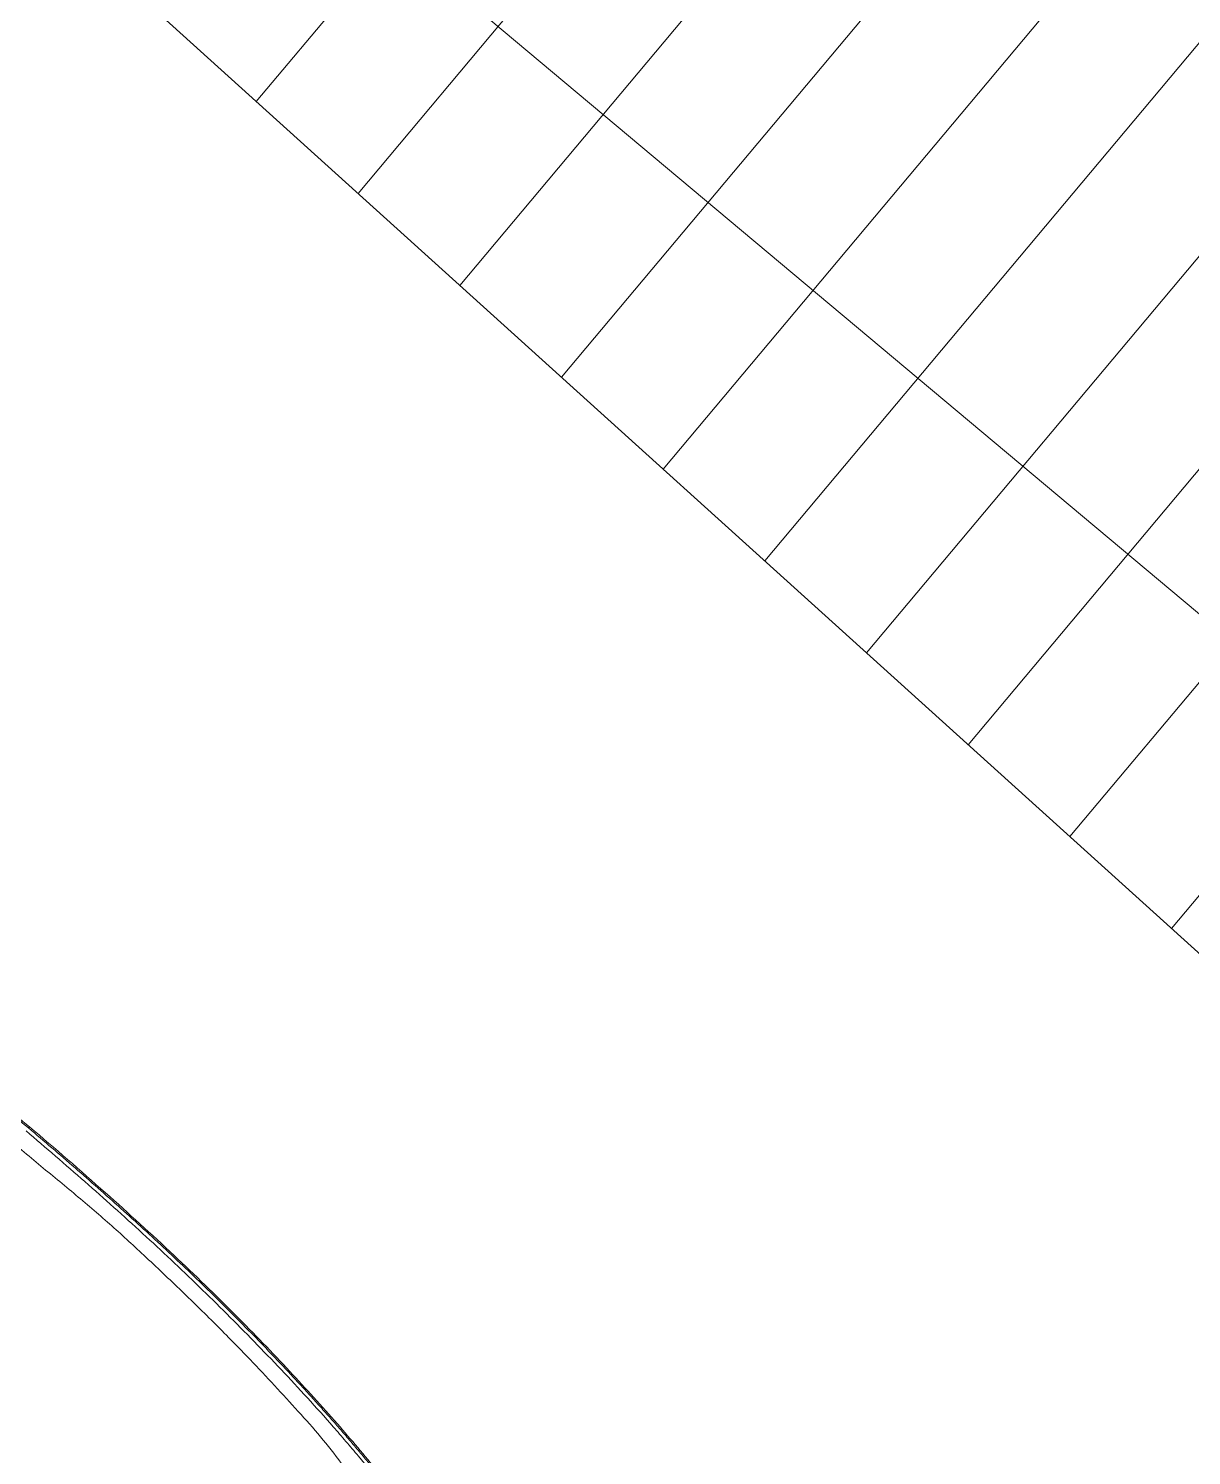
# Model space of a CAD drawing. Header units: metres. Extents: x 822482 to 822767, y 9662202 to 9662512.
# Drawn here: x 822643.455 to 822643.7201, y 9662442.6046 to 9662442.9298 of the extents above; entities that cross this region are included whole.
import ezdxf

# ---------------------------------------------------------------- set-up
doc = ezdxf.new("R2010")
doc.units = ezdxf.units.M
doc.layers.add('A-MOB', color=251, linetype='Continuous', lineweight=0)
doc.layers.add('ARQ_NE_MOBILIÁRIOS', color=251, linetype='Continuous', lineweight=0)

# ---------------------------------------------------------------- blocks, each defined once
blk = doc.blocks.new('20006_ARQ_1400_3PV$0$20006_ARQ_1400_3PV$0$CRF-PINHE-BASE-HIPERMERCADO-(2SUBSOLO)-LAY$0$A$C23750C89')
at = {"transparency": 33554687}
h = blk.add_hatch(dxfattribs=at)
h.set_pattern_fill('GRATE', color=256, angle=180, style=0)
h.set_pattern_definition([(180, (1420.650476010763, 675.9269155575728), (-3.827021247335479e-18, -0.03125), []), (270, (1420.650476010763, 675.9269155575728), (0.125, -2.296187470073177e-17), [])])
h.paths.add_polyline_path([(0.6999929257963231, 1.051190890180351), (0.4082191807045976, 1.051190890180351), (0.3831678373517207, 1.039329644591589), (0.3664826926274155, 1.051190890180123), (-7.074204404489137e-06, 1.051190890180351), (0.03847041885546787, -1.722416072880151e-06), (0.6615154327373602, -1.722416072880151e-06)])
blk.add_line((0.6999929257963231, 1.051190890180351), (0.6615154327373602, -1.722416072880151e-06), dxfattribs=at)
blk = doc.blocks.new('cadeira')
at = {"layer": 'A-MOB'}
for points, knots in [([(2101.96199088038, 1482.014900688576), (2101.95609102742, 1482.014867489123), (2101.947240562048, 1482.014759121294), (2101.935445750009, 1482.014443521661), (2101.923657203716, 1482.013995858599), (2101.908937756823, 1482.013154928407), (2101.894234539865, 1482.011881519563), (2101.882491737637, 1482.010631532412), (2101.873712694707, 1482.009547761236), (2101.866435352109, 1482.008497175602), (2101.860639607549, 1482.007563877575), (2101.854862287205, 1482.006567238629), (2101.84911410999, 1482.005473406439), (2101.843393055383, 1482.004286093472), (2101.839115320602, 1482.003349796476), (2101.834850136863, 1482.002368615326), (2101.829182467378, 1482.000989155561), (2101.823899612623, 1481.999579768548), (2101.818996567473, 1481.998157859185), (2101.815855875461, 1481.997204730914), (2101.812728029932, 1481.996210852946), (2101.809276015123, 1481.9950508255), (2101.80620328937, 1481.993937333067), (2101.80318289913, 1481.992754429844), (2101.800545439233, 1481.991647897431), (2101.797658198448, 1481.990335458623), (2101.794866863434, 1481.988962175016), (2101.791268972365, 1481.987062696273), (2101.787566100293, 1481.984914347742), (2101.784367307249, 1481.982875413866), (2101.781340704857, 1481.980811235077), (2101.778109111896, 1481.9783701608), (2101.774548360088, 1481.975253586277), (2101.771886759161, 1481.972547730362), (2101.770189862967, 1481.970586684919), (2101.768656344212, 1481.968678734293), (2101.767108818804, 1481.966544835196), (2101.765893521123, 1481.964535961841), (2101.765228018306, 1481.963297604019), (2101.764811071145, 1481.962485253854), (2101.764173068497, 1481.961160656306), (2101.763383108761, 1481.959272083196), (2101.76264417308, 1481.95737057548), (2101.762051994723, 1481.955740887396), (2101.76157065258, 1481.954363456279), (2101.7611044928, 1481.953001509698), (2101.760193413521, 1481.950319143444), (2101.759165825542, 1481.947341629985), (2101.758085953839, 1481.944281772062), (2101.757412763073, 1481.942403302219), (2101.756852656681, 1481.940855502324), (2101.756416613446, 1481.93967443019), (2101.755959420218, 1481.938475425639), (2101.755491579202, 1481.937279549609), (2101.755101590367, 1481.936303144132), (2101.754795778515, 1481.93554644593), (2101.754571072236, 1481.93499421823), (2101.754352581569, 1481.934460369345), (2101.754068771953, 1481.933772173759), (2101.75358978467, 1481.932627420999), (2101.75313800628, 1481.931592374603), (2101.752764521587, 1481.930770742093), (2101.752610958578, 1481.930438786417), (2101.752489199513, 1481.93017913631), (2101.752368120669, 1481.929923322394), (2101.752097829235, 1481.929360327907), (2101.751684910627, 1481.928533781343), (2101.751161960787, 1481.927553010755), (2101.750640370696, 1481.926641175064), (2101.750052723515, 1481.925701870505), (2101.749505239142, 1481.924931149394), (2101.748760953348, 1481.923998594233), (2101.747875781686, 1481.923066076596), (2101.746989727041, 1481.922400828355), (2101.746246613235, 1481.921972584946), (2101.745701643689, 1481.921729243408), (2101.745207575904, 1481.921580694207), (2101.744873872083, 1481.921505558597), (2101.744630614458, 1481.921450890134), (2101.744389993284, 1481.921364631883), (2101.744066552718, 1481.921170763787), (2101.743600855476, 1481.920706113142), (2101.742995998898, 1481.919742139227), (2101.742125494853, 1481.917642583606), (2101.741285197357, 1481.914156904551), (2101.740522006137, 1481.908876599446), (2101.740013153824, 1481.903947175508), (2101.739662591981, 1481.899030664927), (2101.739422449323, 1481.894655858698), (2101.739231537249, 1481.890594701004), (2101.739034656586, 1481.885655083942), (2101.738824854988, 1481.879787895389), (2101.738609670525, 1481.873703164998), (2101.738440171222, 1481.869022016002), (2101.738322567459, 1481.865872977786), (2101.738262690302, 1481.864293709374), (2101.738201583438, 1481.862710596799), (2101.73813195897, 1481.860948054305), (2101.738023865534, 1481.858299365501), (2101.737841465227, 1481.854048572193), (2101.737579796847, 1481.848354372179), (2101.737318161771, 1481.842982713159), (2101.737101734427, 1481.838663241167), (2101.736936135191, 1481.835413139459), (2101.736767538141, 1481.83215311471), (2101.736577189306, 1481.828520477917), (2101.736403033371, 1481.82524086883), (2101.736168076875, 1481.820857380101), (2101.735770942483, 1481.813528970695), (2101.735162290796, 1481.802471549777), (2101.734509854334, 1481.790602464071), (2101.734025587567, 1481.781661195021), (2101.733708185886, 1481.775690187911), (2101.73339555229, 1481.769714280358), (2101.733015837078, 1481.762238720609), (2101.732571779005, 1481.753270719413), (2101.732133198439, 1481.744317139715), (2101.73170184538, 1481.735390585076), (2101.731279469828, 1481.726503659055), (2101.730799349414, 1481.716164917407), (2101.730263958813, 1481.704366776298), (2101.729739724403, 1481.692550023198), (2101.729354195289, 1481.683651407559), (2101.728974323541, 1481.674715657202), (2101.728354892938, 1481.659723079108), (2101.727799792417, 1481.643904426628), (2101.727465983702, 1481.632327168338), (2101.727379620869, 1481.629118263742), (2101.727344855059, 1481.62778919769), (2101.727325564956, 1481.627038796429), (2101.727312137312, 1481.626510376788), (2101.727298836473, 1481.62598281864), (2101.727282449812, 1481.625325007345), (2101.72724389832, 1481.623751631664), (2101.72718902211, 1481.621412217164), (2101.72710005406, 1481.617273256004), (2101.726992684723, 1481.611369907125), (2101.726911117435, 1481.604782556305), (2101.726900327351, 1481.59911435096), (2101.726912926636, 1481.595724618238), (2101.726932689088, 1481.593108157895), (2101.726963694995, 1481.590418755066), (2101.72701957846, 1481.586791370216), (2101.727115857615, 1481.582283816326), (2101.727270978221, 1481.577251888552), (2101.727481800391, 1481.572560817485), (2101.727764440071, 1481.568174322939), (2101.728082663051, 1481.564638532235), (2101.728400560573, 1481.561801157114), (2101.728676218338, 1481.55966561684), (2101.728994685778, 1481.557519429974), (2101.729483822002, 1481.554639468493), (2101.730230141737, 1481.550997211886), (2101.731343519792, 1481.546637350357), (2101.732454459524, 1481.543078616087), (2101.73345647458, 1481.540296600825), (2101.735074454664, 1481.53619869106), (2101.737302332307, 1481.53166645414), (2101.740380003883, 1481.526878741977), (2101.742961238898, 1481.523512715718), (2101.745813541811, 1481.520386844767), (2101.748907148319, 1481.517498358358), (2101.752222105486, 1481.514855466331), (2101.755737393128, 1481.512470191752), (2101.759424192633, 1481.510342221905), (2101.763235245647, 1481.508417086731), (2101.767131092247, 1481.506652651957), (2101.772415724, 1481.504481619811), (2101.779147665785, 1481.502046881958), (2101.7866879993, 1481.499741542955), (2101.793642935308, 1481.497939711485), (2101.798723059967, 1481.496788570813), (2101.801711758679, 1481.496165174182), (2101.802583073164, 1481.495987727457)], [0, 0, 0, 0, 0.01821360920880081, 0.02732041381320122, 0.03642721841760162, 0.05464082762640244, 0.07285443683520325, 0.08196124143960365, 0.09106804604400406, 0.1001748506484045, 0.1047282529506047, 0.1092816552528049, 0.1183884598572053, 0.1229418621594055, 0.1274952644616057, 0.1320486667638059, 0.1366020690660061, 0.1457088736704065, 0.1491239253970567, 0.1525389771237068, 0.1559540288503569, 0.1593690805770071, 0.1639224828792073, 0.1661991840303074, 0.1696142357569576, 0.1730292874836077, 0.1764443392102579, 0.179859390936908, 0.1866894943902083, 0.1912428966924085, 0.1935195978435086, 0.2003497012968089, 0.2071798047501092, 0.2140099082034095, 0.2185633105056098, 0.2208400116567099, 0.2276701151100101, 0.2345002185633105, 0.2367769197144106, 0.2379152702899606, 0.2413303220166108, 0.2481604254699111, 0.2549905289232114, 0.2595439312254116, 0.2640973335276118, 0.268650735829812, 0.2732041381320122, 0.291417747340813, 0.3005245519452134, 0.3096313565496138, 0.314184758851814, 0.3187381611540142, 0.3232915634562144, 0.3278449657584146, 0.3323983680606148, 0.3346750692117149, 0.336951770362815, 0.3392284715139151, 0.3415051726650152, 0.3460585749672154, 0.3551653795716159, 0.3574420807227159, 0.3597187818738161, 0.3608571324493661, 0.3619954830249161, 0.3642721841760163, 0.3711022876293166, 0.3779323910826168, 0.3847624945359172, 0.3915925979892175, 0.4006994025936179, 0.4052528048958181, 0.4189130118024187, 0.4325732187090193, 0.4371266210112195, 0.4462334256156199, 0.4530635290689202, 0.4564785807955704, 0.4598936325222205, 0.4633086842488707, 0.4667237359755208, 0.4735538394288211, 0.4826606440332215, 0.491767448637622, 0.5099810578464228, 0.5190878624508232, 0.5281946670552236, 0.5373014716596239, 0.5418548739618242, 0.5464082762640243, 0.5532383797173247, 0.560068483170625, 0.5668985866239253, 0.5737286900772256, 0.5754362159405507, 0.5771437418038757, 0.5788512676672009, 0.5805587935305259, 0.582835494681626, 0.5873888969838262, 0.5942190004371265, 0.6010491038904268, 0.604464155617077, 0.6078792073437271, 0.6112942590703773, 0.6147093107970274, 0.6192627130992276, 0.6215394142503278, 0.628369517703628, 0.6420297246102287, 0.6556899315168292, 0.6647967361212297, 0.6693501384234298, 0.6739035407256301, 0.6830103453300305, 0.6921171499344309, 0.7012239545388312, 0.7103307591432317, 0.7194375637476321, 0.7285443683520325, 0.7422045752586331, 0.7558647821652337, 0.7649715867696342, 0.7695249890718343, 0.783185195978435, 0.8105056097916361, 0.8173357132449365, 0.8196124143960366, 0.8207507649715866, 0.8216045279032491, 0.8220314093690804, 0.8224582908349117, 0.8233120537665742, 0.8241658166982367, 0.8275808684248869, 0.8309959201515371, 0.8378260236048374, 0.8469328282092378, 0.851486230511438, 0.8537629316625381, 0.8560396328136382, 0.8583163339647383, 0.8605930351158384, 0.8651464374180385, 0.8696998397202388, 0.874253242022439, 0.8788066443246392, 0.8833600466268394, 0.8856367477779395, 0.8879134489290396, 0.8901901500801397, 0.8924668512312398, 0.8970202535334401, 0.9015736558356402, 0.9061270581378404, 0.9084037592889406, 0.9106804604400406, 0.9197872650444411, 0.9243406673466412, 0.9288940696488415, 0.9334474719510416, 0.9380008742532419, 0.942554276555442, 0.9471076788576422, 0.9516610811598425, 0.9562144834620426, 0.9607678857642429, 0.965321288066443, 0.9744280926708435, 0.9835348972752439, 0.9903650007285442, 0.9971951041818444, 1, 1, 1, 1]), ([(2101.961990880383, 1482.016102666117), (2101.954354379594, 1482.016084564336), (2101.939649804703, 1482.015841298687), (2101.918445595686, 1482.014992066355), (2101.898965363173, 1482.013575230685), (2101.881221570321, 1482.011728660049), (2101.865302187282, 1482.009554401884), (2101.851197277797, 1482.007124404544), (2101.838885658025, 1482.004554060915), (2101.828191216748, 1482.001974909342), (2101.818749248264, 1481.99933551557), (2101.810608539882, 1481.996768142409), (2101.804329087497, 1481.99445850723), (2101.799555562415, 1481.99243408617), (2101.795424266394, 1481.990494476457), (2101.790950147956, 1481.988126173425), (2101.786257405578, 1481.985376628519), (2101.781568730762, 1481.982301983117), (2101.777242052427, 1481.978985652404), (2101.773370556034, 1481.97551779754), (2101.770066703996, 1481.971986411188), (2101.766682092045, 1481.967592953927), (2101.764022042116, 1481.96274060098), (2101.762172380718, 1481.957824690281), (2101.760636038865, 1481.953366930423), (2101.759246576577, 1481.949315451557), (2101.757939780175, 1481.945618576809), (2101.756724671512, 1481.942248645045), (2101.755062706362, 1481.937808021461), (2101.753008072537, 1481.932780499227), (2101.750580352956, 1481.92804632542), (2101.748598542956, 1481.925419472576), (2101.747056392061, 1481.924088439953), (2101.745993377892, 1481.923413776628), (2101.744925809778, 1481.923149166389), (2101.743957265876, 1481.922609351939), (2101.743169632653, 1481.921565119139), (2101.74274295002, 1481.920265213019), (2101.742645769196, 1481.919942502331)], [0, 0, 0, 0, 0.04792998319757256, 0.09233657620983358, 0.1332052212298886, 0.1705312572986539, 0.2043182775322624, 0.2340591379439854, 0.260374532415408, 0.2832951068134737, 0.3031509960856125, 0.3220384899829515, 0.3370715789324844, 0.3456577033819143, 0.3556820226988198, 0.3673298414549844, 0.380441310171273, 0.394491670113958, 0.4094680118764629, 0.4253524793993756, 0.4421369692031638, 0.4598113011526203, 0.4917059370857859, 0.5229808648071722, 0.5532854497699842, 0.5826574771972196, 0.6111175023084259, 0.6386671058722798, 0.6657713112911237, 0.7288954373902943, 0.7918765081221515, 0.8549864074862752, 0.8821528640707256, 0.9093991095133042, 0.9367037670507675, 0.9642139975587788, 0.991834197982673, 1, 1, 1, 1]), ([(2101.744826824003, 1481.922260993616), (2101.745001744888, 1481.922295561396), (2101.745182091281, 1481.922344918435), (2101.745455542271, 1481.922441073462), (2101.745547160962, 1481.922476812086), (2101.745730615638, 1481.922555655376), (2101.745822519684, 1481.92259875995), (2101.746006799497, 1481.922692327052), (2101.746099174903, 1481.922742789592), (2101.746284500686, 1481.922851054901), (2101.746377465769, 1481.922908858673), (2101.74656398808, 1481.9230318), (2101.746657539917, 1481.923096937563), (2101.746845175664, 1481.923234539275), (2101.74693926262, 1481.923307005927), (2101.747410864368, 1481.923687607966), (2101.74779185227, 1481.924050510769), (2101.748366508691, 1481.924682124329), (2101.74855858989, 1481.924907208129), (2101.748847206569, 1481.925266639938), (2101.748943497296, 1481.925390088661), (2101.749136176565, 1481.925644231509), (2101.749232561711, 1481.925774926245), (2101.749521827165, 1481.92617787363), (2101.749714823716, 1481.926460970759), (2101.750101161847, 1481.927055549524), (2101.750294511593, 1481.927367040358), (2101.750681627276, 1481.928017787901), (2101.750875387102, 1481.928357034712), (2101.751263348389, 1481.929062601893), (2101.751457546185, 1481.929428914699), (2101.751846452677, 1481.930187998988), (2101.752041159416, 1481.930580779034), (2101.752431144683, 1481.931392130336), (2101.752626452832, 1481.931810711041), (2101.75301813999, 1481.93267300778), (2101.753214524197, 1481.933116735033), (2101.753608855809, 1481.934028787243), (2101.753806793876, 1481.934497090991), (2101.754204674041, 1481.935457642874), (2101.754404607655, 1481.935949870408), (2101.754806944034, 1481.936957673274), (2101.755009353513, 1481.937473264452), (2101.755417083398, 1481.938527147478), (2101.755622398773, 1481.939065440471), (2101.756036278783, 1481.940164180012), (2101.756244845148, 1481.940724631929), (2101.756875840219, 1481.942438121436), (2101.75730359711, 1481.943623375287), (2101.757957987232, 1481.945462369822), (2101.758178249077, 1481.94608557248), (2101.758623355118, 1481.947351760186), (2101.758848187706, 1481.947994724299), (2101.759301878431, 1481.949299734348), (2101.759530735864, 1481.949961776327), (2101.759876661359, 1481.950969427328), (2101.75999241065, 1481.951307741153), (2101.76022472203, 1481.95198927919), (2101.760341261428, 1481.95233248862), (2101.76057623222, 1481.953024126169), (2101.76069466651, 1481.953372663344), (2101.760934544806, 1481.954075475131), (2101.761056032438, 1481.95442973747), (2101.7613029075, 1481.955144275483), (2101.761428235146, 1481.955504566939), (2101.761682956577, 1481.95623153248), (2101.761812350868, 1481.956598196969), (2101.76207549877, 1481.957338016291), (2101.762208975272, 1481.957711149144), (2101.762416290155, 1481.958275510282), (2101.762486600766, 1481.9584644007), (2101.762630283172, 1481.958843807137), (2101.762703600081, 1481.959034279095), (2101.762853060418, 1481.959417402557), (2101.762929206393, 1481.959610057899), (2101.763084210057, 1481.959997877486), (2101.763163000228, 1481.960193046609), (2101.763404028778, 1481.960782760856), (2101.763571071652, 1481.961181564824), (2101.7639241588, 1481.961992213644), (2101.764110200696, 1481.962403937489), (2101.764358521897, 1481.962926813485), (2101.764408977743, 1481.96303180528), (2101.764511524806, 1481.963242534976), (2101.764667806955, 1481.963559772895), (2101.764831707043, 1481.963880465908), (2101.765170290482, 1481.964526498705), (2101.765410385436, 1481.964963357581), (2101.76592273016, 1481.965849774467), (2101.766194977728, 1481.966299354185), (2101.766630193186, 1481.966984251728), (2101.766779740096, 1481.967214300306), (2101.76701112742, 1481.967562099076), (2101.76708942808, 1481.967678476264), (2101.767248316148, 1481.967911969303), (2101.767651326161, 1481.968497656814), (2101.768083889144, 1481.969093089592), (2101.7688169935, 1481.970058384873), (2101.769204006695, 1481.970547323879), (2101.770022577116, 1481.971538236302), (2101.770454153967, 1481.972040273638), (2101.771024236437, 1481.972676740369), (2101.771139713683, 1481.972804399599), (2101.771373530547, 1481.973060331156), (2101.771491887847, 1481.973188622772), (2101.77185137486, 1481.973574392557), (2101.772096917135, 1481.973832749464), (2101.772851784714, 1481.974610924287), (2101.773379332633, 1481.975133905402), (2101.774485664584, 1481.976187567624), (2101.775064448324, 1481.976718267362), (2101.775821958272, 1481.977386230377), (2101.775975244733, 1481.977520122124), (2101.776284605758, 1481.977787779842), (2101.776440732996, 1481.977921593611), (2101.776913481826, 1481.978322971099), (2101.777234466584, 1481.97859046559), (2101.778215170117, 1481.979392576239), (2101.778892615631, 1481.979926879508), (2101.780297146675, 1481.980994643181), (2101.781024228775, 1481.981528096103), (2101.782154499161, 1481.982326887406), (2101.78253793869, 1481.982592780858), (2101.783317857828, 1481.983123335463), (2101.783714281205, 1481.983388033459), (2101.784921858161, 1481.984180115481), (2101.785751314518, 1481.984705502336), (2101.787027957553, 1481.98548884032), (2101.787458922298, 1481.985749195673), (2101.788004041325, 1481.986073944995), (2101.788113408712, 1481.986138873662), (2101.788332662036, 1481.986268600498), (2101.788442527428, 1481.986333386624), (2101.788772826333, 1481.986527525156), (2101.788993951701, 1481.986656669731), (2101.789660172529, 1481.987043171438), (2101.790108126886, 1481.987299506206), (2101.791012291511, 1481.987809038754), (2101.79146851138, 1481.988062369768), (2101.792850514369, 1481.988816706035), (2101.793789627241, 1481.989312025729), (2101.794989215347, 1481.989920821283), (2101.795230418361, 1481.990042059954), (2101.795715482532, 1481.990283441237), (2101.795959430722, 1481.990403621003), (2101.796694081158, 1481.990761835107), (2101.797187901708, 1481.990997749736), (2101.79868122232, 1481.991697581066), (2101.799692555234, 1481.992153609651), (2101.801232625376, 1481.992820523197), (2101.801749834096, 1481.993039954499), (2101.802531405515, 1481.993364644858), (2101.802792889449, 1481.993472131592), (2101.803317779033, 1481.993685593561), (2101.803581241209, 1481.993791591293), (2101.804902746565, 1481.994317491362), (2101.805970519109, 1481.994723896167), (2101.807585436695, 1481.995315080339), (2101.808125961674, 1481.995509052345), (2101.809210976155, 1481.995891433435), (2101.809755448372, 1481.996079877647), (2101.810847676863, 1481.996452244266), (2101.811395431991, 1481.996636176773), (2101.812219060546, 1481.996909296239), (2101.812493914018, 1481.996999874177), (2101.813043958387, 1481.997180066292), (2101.813319187941, 1481.997269681797), (2101.814145500111, 1481.997537026406), (2101.814697203365, 1481.997713270445), (2101.815802283788, 1481.998061386773), (2101.816355677483, 1481.998233175148), (2101.817464201878, 1481.998571664411), (2101.818019307866, 1481.998738461147), (2101.819130760066, 1481.999068535502), (2101.819687080947, 1481.999231890675), (2101.821357846134, 1481.99971697102), (2101.822474148761, 1482.00003356331), (2101.824711434131, 1482.000654055666), (2101.825832394548, 1482.000958045002), (2101.827517291066, 1482.001404368094), (2101.82807949966, 1482.001551530564), (2101.829205071172, 1482.001842565637), (2101.829768462723, 1482.001986433562), (2101.831459948541, 1482.002412988128), (2101.832589452872, 1482.002690691838), (2101.834851738226, 1482.003233981332), (2101.835984320828, 1482.003499519197), (2101.837685000247, 1482.003889660037), (2101.838252197002, 1482.004018351648), (2101.83938715308, 1482.004273213149), (2101.841090444554, 1482.004651667212), (2101.842796305376, 1482.00501863371), (2101.846211448068, 1482.005737311265), (2101.848492770317, 1482.006196093064), (2101.851921592004, 1482.006853935394), (2101.853065613464, 1482.007068156714), (2101.85535544661, 1482.00748622856), (2101.856501325019, 1482.007690044029), (2101.858794962503, 1482.008087439921), (2101.859942748417, 1482.008281059513), (2101.862239934499, 1482.008658562091), (2101.863389298879, 1482.008842439559), (2101.865689492459, 1482.009200910977), (2101.866840321771, 1482.009375504139), (2101.869143365095, 1482.009715887213), (2101.870295586, 1482.009881677917), (2101.872601107937, 1482.010204907232), (2101.873754434554, 1482.010362373008), (2101.876062174665, 1482.010669314963), (2101.877216596346, 1482.010818766007), (2101.880681452412, 1482.011255197332), (2101.882993234202, 1482.011530202597), (2101.886463551144, 1482.011920240134), (2101.887620789988, 1482.012046510419), (2101.889935909366, 1482.012291781996), (2101.891093806928, 1482.012410790047), (2101.894568483351, 1482.012757250489), (2101.898045131639, 1482.013082537628), (2101.901524621886, 1482.01337731819), (2101.903844900863, 1482.013567197135), (2101.905005380891, 1482.013658818287), (2101.910808872938, 1482.014100632366), (2101.91545498102, 1482.014401966082), (2101.922428795372, 1482.014780786996), (2101.924754220563, 1482.01489485939), (2101.929405941585, 1482.015099411391), (2101.931732351593, 1482.015189935037), (2101.938712643132, 1482.01542900859), (2101.943367600149, 1482.015545039491), (2101.95035087659, 1482.015669603159), (2101.952678799072, 1482.015702877605), (2101.957334737136, 1482.015755524777), (2101.959662779095, 1482.015774897951), (2101.96199088038, 1482.015788618165)], [0, 0, 0, 0, 0.01562500000000129, 0.01562500000000129, 0.02343750000000192, 0.02343750000000192, 0.03125000000000256, 0.03125000000000256, 0.0390625000000032, 0.0390625000000032, 0.04687500000000383, 0.04687500000000383, 0.05468750000000447, 0.05468750000000447, 0.06250000000000511, 0.06250000000000511, 0.09375000000000763, 0.09375000000000763, 0.109375000000009, 0.109375000000009, 0.1171875000000096, 0.1171875000000096, 0.1250000000000101, 0.1250000000000101, 0.1406250000000113, 0.1406250000000113, 0.1562500000000124, 0.1562500000000124, 0.1718750000000136, 0.1718750000000136, 0.1875000000000147, 0.1875000000000147, 0.2031250000000159, 0.2031250000000159, 0.218750000000017, 0.218750000000017, 0.2343750000000182, 0.2343750000000182, 0.2500000000000193, 0.2500000000000193, 0.2656250000000205, 0.2656250000000205, 0.2812500000000216, 0.2812500000000216, 0.2968750000000229, 0.2968750000000229, 0.312500000000024, 0.312500000000024, 0.3437500000000267, 0.3437500000000267, 0.3593750000000279, 0.3593750000000279, 0.375000000000029, 0.375000000000029, 0.3906250000000303, 0.3906250000000303, 0.3984375000000308, 0.3984375000000308, 0.4062500000000313, 0.4062500000000313, 0.4140625000000318, 0.4140625000000318, 0.4218750000000324, 0.4218750000000324, 0.4296875000000329, 0.4296875000000329, 0.4375000000000334, 0.4375000000000334, 0.445312500000034, 0.445312500000034, 0.4492187500000344, 0.4492187500000344, 0.4531250000000348, 0.4531250000000348, 0.4570312500000352, 0.4570312500000352, 0.4609375000000357, 0.4609375000000357, 0.4687500000000363, 0.4687500000000363, 0.4765625000000369, 0.4765625000000369, 0.4785156250000369, 0.4785156250000369, 0.4804687500000369, 0.4843750000000365, 0.4843750000000365, 0.4921875000000357, 0.4921875000000357, 0.500000000000035, 0.500000000000035, 0.5039062500000346, 0.5039062500000346, 0.5058593750000342, 0.5058593750000342, 0.5078125000000339, 0.5156250000000321, 0.5156250000000321, 0.5234375000000302, 0.5234375000000302, 0.5312500000000284, 0.5312500000000284, 0.5332031250000283, 0.5332031250000283, 0.5351562500000281, 0.5351562500000281, 0.5390625000000278, 0.5390625000000278, 0.5468750000000271, 0.5468750000000271, 0.5546875000000264, 0.5546875000000264, 0.5566406250000262, 0.5566406250000262, 0.558593750000026, 0.558593750000026, 0.5625000000000261, 0.5625000000000261, 0.5703125000000261, 0.5703125000000261, 0.5781250000000261, 0.5781250000000261, 0.5820312500000261, 0.5820312500000261, 0.5859375000000261, 0.5859375000000261, 0.5937500000000262, 0.5937500000000262, 0.5976562500000263, 0.5976562500000263, 0.5986328125000264, 0.5986328125000264, 0.5996093750000265, 0.5996093750000265, 0.6015625000000266, 0.6015625000000266, 0.605468750000027, 0.605468750000027, 0.6093750000000273, 0.6093750000000273, 0.6171875000000278, 0.6171875000000278, 0.6191406250000279, 0.6191406250000279, 0.6210937500000281, 0.6210937500000281, 0.6250000000000281, 0.6250000000000281, 0.6328125000000281, 0.6328125000000281, 0.636718750000028, 0.636718750000028, 0.6386718750000282, 0.6386718750000282, 0.6406250000000283, 0.6406250000000283, 0.6484375000000282, 0.6484375000000282, 0.6523437500000282, 0.6523437500000282, 0.6562500000000282, 0.6562500000000282, 0.6601562500000282, 0.6601562500000282, 0.662109375000028, 0.662109375000028, 0.6640625000000279, 0.6640625000000279, 0.6679687500000276, 0.6679687500000276, 0.6718750000000274, 0.6718750000000274, 0.6757812500000271, 0.6757812500000271, 0.6796875000000269, 0.6796875000000269, 0.6875000000000263, 0.6875000000000263, 0.6953125000000258, 0.6953125000000258, 0.6992187500000253, 0.6992187500000253, 0.7031250000000249, 0.7031250000000249, 0.710937500000024, 0.710937500000024, 0.718750000000023, 0.718750000000023, 0.7226562500000225, 0.7226562500000225, 0.7265625000000221, 0.7343750000000214, 0.7343750000000214, 0.7500000000000202, 0.7500000000000202, 0.7578125000000195, 0.7578125000000195, 0.7656250000000189, 0.7656250000000189, 0.7734375000000182, 0.7734375000000182, 0.7812500000000175, 0.7812500000000175, 0.7890625000000168, 0.7890625000000168, 0.7968750000000161, 0.7968750000000161, 0.8046875000000154, 0.8046875000000154, 0.8125000000000148, 0.8125000000000148, 0.8281250000000134, 0.8281250000000134, 0.8359375000000129, 0.8359375000000129, 0.8437500000000123, 0.8437500000000123, 0.8593750000000112, 0.8671875000000105, 0.8671875000000105, 0.87500000000001, 0.87500000000001, 0.9062500000000075, 0.9062500000000075, 0.9218750000000063, 0.9218750000000063, 0.9375000000000051, 0.9375000000000051, 0.9687500000000026, 0.9687500000000026, 0.9843750000000012, 0.9843750000000012, 1, 1, 1, 1]), ([(2102.161346410759, 1481.959047769554), (2102.161040314982, 1481.959849355233), (2102.160150916859, 1481.962064327407), (2102.158295425208, 1481.965973983211), (2102.155366461605, 1481.970244777881), (2102.152096925955, 1481.973976033173), (2102.149085028148, 1481.976930208021), (2102.145590398114, 1481.979897573088), (2102.141474487108, 1481.982949096576), (2102.137007953538, 1481.985811656131), (2102.132652140891, 1481.988326557889), (2102.129087002082, 1481.990207440321), (2102.125978065668, 1481.991713641277), (2102.122795490944, 1481.993140492098), (2102.118964670018, 1481.994709692563), (2102.114197957723, 1481.996453004462), (2102.108238733034, 1481.998399104515), (2102.100834864648, 1482.000598933089), (2102.091831367947, 1482.002966360157), (2102.081211703988, 1482.005402300711), (2102.068974691953, 1482.00782742197), (2102.05509889894, 1482.010081429173), (2102.039595710467, 1482.01209111182), (2102.022471086954, 1482.013785687591), (2102.003732115793, 1482.015081896765), (2101.98339027624, 1482.015857663295), (2101.969300239689, 1482.016083307924), (2101.961990880377, 1482.016102666117)], [0, 0, 0, 0, 0.02995911286888391, 0.08088062373914814, 0.1329255119908842, 0.1594012929847864, 0.1861623748214406, 0.213114678193881, 0.2379940755974043, 0.266452239440697, 0.2895535125081626, 0.3072722261562609, 0.3201838069942474, 0.3344327185100601, 0.3517218978557353, 0.3720260242732891, 0.3970887700545996, 0.4285389558093801, 0.4664246304938152, 0.510683964016029, 0.5613885270737463, 0.6184995322392168, 0.6820056439018086, 0.7519116337547423, 0.8282219892358486, 0.9109268318679917, 1, 1, 1, 1]), ([(2101.96199088038, 1482.015788618165), (2101.964318981666, 1482.015774897951), (2101.966647023625, 1482.015755524777), (2101.971302961689, 1482.015702877605), (2101.973630884171, 1482.015669603159), (2101.980614160612, 1482.015545039491), (2101.985269117629, 1482.01542900859), (2101.992249409167, 1482.015189935037), (2101.994575819176, 1482.015099411391), (2101.999227540197, 1482.01489485939), (2102.001552965388, 1482.014780786996), (2102.008526779741, 1482.014401966082), (2102.013172887822, 1482.014100632366), (2102.01897637987, 1482.013658818287), (2102.020136859897, 1482.013567197135), (2102.022457138874, 1482.01337731819), (2102.025936629122, 1482.013082537628), (2102.029413277409, 1482.012757250489), (2102.032887953832, 1482.012410790047), (2102.034045851394, 1482.012291781996), (2102.036360970772, 1482.012046510419), (2102.037518209616, 1482.011920240134), (2102.040988526559, 1482.011530202597), (2102.043300308349, 1482.011255197332), (2102.046765164414, 1482.010818766007), (2102.047919586095, 1482.010669314963), (2102.050227326206, 1482.010362373008), (2102.051380652823, 1482.010204907232), (2102.05368617476, 1482.009881677917), (2102.054838395666, 1482.009715887213), (2102.05714143899, 1482.009375504139), (2102.058292268302, 1482.009200910977), (2102.060592461882, 1482.008842439559), (2102.061741826261, 1482.008658562091), (2102.064039012343, 1482.008281059513), (2102.065186798258, 1482.008087439921), (2102.067480435742, 1482.007690044029), (2102.068626314151, 1482.00748622856), (2102.070916147297, 1482.007068156714), (2102.072060168756, 1482.006853935394), (2102.075488990444, 1482.006196093064), (2102.077770312693, 1482.005737311265), (2102.081185455384, 1482.00501863371), (2102.082891316206, 1482.004651667212), (2102.08459460768, 1482.004273213149), (2102.085729563758, 1482.004018351648), (2102.086296760514, 1482.003889660037), (2102.087997439932, 1482.003499519197), (2102.089130022534, 1482.003233981332), (2102.091392307888, 1482.002690691838), (2102.09252181222, 1482.002412988128), (2102.094213298037, 1482.001986433562), (2102.094776689589, 1482.001842565637), (2102.0959022611, 1482.001551530564), (2102.096464469695, 1482.001404368094), (2102.098149366212, 1482.000958045002), (2102.099270326629, 1482.000654055666), (2102.101507612, 1482.00003356331), (2102.102623914626, 1481.99971697102), (2102.104294679813, 1481.999231890675), (2102.104851000694, 1481.999068535502), (2102.105962452895, 1481.998738461147), (2102.106517558883, 1481.998571664411), (2102.107626083277, 1481.998233175148), (2102.108179476973, 1481.998061386773), (2102.109284557395, 1481.997713270445), (2102.109836260649, 1481.997537026406), (2102.11066257282, 1481.997269681797), (2102.110937802374, 1481.997180066292), (2102.111487846743, 1481.996999874177), (2102.111762700214, 1481.996909296239), (2102.11258632877, 1481.996636176773), (2102.113134083897, 1481.996452244266), (2102.114226312388, 1481.996079877647), (2102.114770784605, 1481.995891433435), (2102.115855799087, 1481.995509052345), (2102.116396324065, 1481.995315080339), (2102.118011241651, 1481.994723896167), (2102.119079014195, 1481.994317491362), (2102.120400519552, 1481.993791591293), (2102.120663981727, 1481.993685593561), (2102.121188871311, 1481.993472131592), (2102.121450355245, 1481.993364644858), (2102.122231926664, 1481.993039954499), (2102.122749135385, 1481.992820523197), (2102.124289205527, 1481.992153609651), (2102.125300538441, 1481.991697581066), (2102.126793859053, 1481.990997749736), (2102.127287679603, 1481.990761835107), (2102.128022330038, 1481.990403621003), (2102.128266278229, 1481.990283441237), (2102.128751342399, 1481.990042059954), (2102.128992545414, 1481.989920821283), (2102.13019213352, 1481.989312025729), (2102.131131246391, 1481.988816706035), (2102.13251324938, 1481.988062369768), (2102.132969469249, 1481.987809038754), (2102.133873633875, 1481.987299506206), (2102.134321588231, 1481.987043171438), (2102.134987809059, 1481.986656669731), (2102.135208934427, 1481.986527525156), (2102.135539233332, 1481.986333386624), (2102.135649098724, 1481.986268600498), (2102.135868352048, 1481.986138873662), (2102.135977719436, 1481.986073944995), (2102.136522838462, 1481.985749195673), (2102.136953803208, 1481.98548884032), (2102.138230446243, 1481.984705502336), (2102.139059902599, 1481.984180115481), (2102.140267479555, 1481.983388033459), (2102.140663902933, 1481.983123335463), (2102.14144382207, 1481.982592780858), (2102.141827261599, 1481.982326887406), (2102.142957531986, 1481.981528096103), (2102.143684614086, 1481.980994643181), (2102.145089145129, 1481.979926879508), (2102.145766590644, 1481.979392576239), (2102.146747294176, 1481.97859046559), (2102.147068278934, 1481.978322971099), (2102.147541027764, 1481.977921593611), (2102.147697155002, 1481.977787779842), (2102.148006516028, 1481.977520122124), (2102.148159802488, 1481.977386230377), (2102.148917312437, 1481.976718267362), (2102.149496096177, 1481.976187567624), (2102.150602428127, 1481.975133905402), (2102.151129976047, 1481.974610924287), (2102.151884843626, 1481.973832749464), (2102.1521303859, 1481.973574392557), (2102.152489872913, 1481.973188622772), (2102.152608230214, 1481.973060331156), (2102.152842047078, 1481.972804399599), (2102.152957524323, 1481.972676740369), (2102.153527606793, 1481.972040273638), (2102.153959183644, 1481.971538236302), (2102.154777754065, 1481.970547323879), (2102.155164767261, 1481.970058384873), (2102.155897871616, 1481.969093089592), (2102.1563304346, 1481.968497656814), (2102.156733444613, 1481.967911969303), (2102.156892332681, 1481.967678476264), (2102.156970633341, 1481.967562099076), (2102.157202020664, 1481.967214300306), (2102.157351567575, 1481.966984251728), (2102.157786783032, 1481.966299354185), (2102.158059030601, 1481.965849774467), (2102.158571375324, 1481.964963357581), (2102.158811470279, 1481.964526498705), (2102.159150053717, 1481.963880465908), (2102.159313953805, 1481.963559772895), (2102.159470235954, 1481.963242534976), (2102.159572783018, 1481.96303180528), (2102.159623238864, 1481.962926813485), (2102.159871560064, 1481.962403937489), (2102.16005760196, 1481.961992213644), (2102.160410689109, 1481.961181564824), (2102.160577731982, 1481.960782760856), (2102.160818760532, 1481.960193046609), (2102.160897550704, 1481.959997877486), (2102.161052554368, 1481.959610057899), (2102.161128700342, 1481.959417402557), (2102.16127816068, 1481.959034279095), (2102.161351477589, 1481.958843807137), (2102.161495159994, 1481.9584644007), (2102.161565470606, 1481.958275510282), (2102.161772785488, 1481.957711149144), (2102.161906261991, 1481.957338016291), (2102.162169409892, 1481.956598196969), (2102.162298804184, 1481.95623153248), (2102.162553525615, 1481.955504566939), (2102.16267885326, 1481.955144275483), (2102.162925728322, 1481.95442973747), (2102.163047215955, 1481.954075475131), (2102.163287094251, 1481.953372663344), (2102.163405528541, 1481.953024126169), (2102.163640499332, 1481.95233248862), (2102.163757038731, 1481.95198927919), (2102.163989350111, 1481.951307741153), (2102.164105099402, 1481.950969427328), (2102.164451024896, 1481.949961776327), (2102.16467988233, 1481.949299734348), (2102.165133573055, 1481.947994724299), (2102.165358405643, 1481.947351760186), (2102.165803511683, 1481.94608557248), (2102.166023773529, 1481.945462369822), (2102.16667816365, 1481.943623375287), (2102.167105920541, 1481.942438121436), (2102.167736915613, 1481.940724631929), (2102.167945481978, 1481.940164180012), (2102.168359361988, 1481.939065440471), (2102.168564677362, 1481.938527147478), (2102.168972407248, 1481.937473264452), (2102.169174816727, 1481.936957673274), (2102.169577153106, 1481.935949870408), (2102.169777086719, 1481.935457642874), (2102.170174966884, 1481.934497090991), (2102.170372904952, 1481.934028787243), (2102.170767236564, 1481.933116735033), (2102.17096362077, 1481.93267300778), (2102.171355307928, 1481.931810711041), (2102.171550616077, 1481.931392130336), (2102.171940601344, 1481.930580779034), (2102.172135308083, 1481.930187998988), (2102.172524214575, 1481.929428914699), (2102.172718412371, 1481.929062601893), (2102.173106373659, 1481.928357034712), (2102.173300133485, 1481.928017787901), (2102.173687249168, 1481.927367040358), (2102.173880598914, 1481.927055549524), (2102.174266937045, 1481.926460970759), (2102.174459933595, 1481.92617787363), (2102.17474919905, 1481.925774926245), (2102.174845584195, 1481.925644231509), (2102.175038263464, 1481.925390088661), (2102.175134554191, 1481.925266639938), (2102.175423170871, 1481.924907208129), (2102.175615252069, 1481.924682124329), (2102.17618990849, 1481.924050510769), (2102.176570896393, 1481.923687607966), (2102.177042498141, 1481.923307005927), (2102.177136585097, 1481.923234539275), (2102.177324220844, 1481.923096937563), (2102.177417772681, 1481.9230318), (2102.177604294991, 1481.922908858673), (2102.177697260075, 1481.922851054901), (2102.177882585858, 1481.922742789592), (2102.177974961263, 1481.922692327052), (2102.178159241076, 1481.92259875995), (2102.178251145122, 1481.922555655376), (2102.178434599798, 1481.922476812086), (2102.178526218489, 1481.922441073462), (2102.178799669479, 1481.922344918435), (2102.178980015873, 1481.922295561396), (2102.179154936757, 1481.922260993616)], [0, 0, 0, 0, 0.01562499999999878, 0.01562499999999878, 0.03124999999999745, 0.03124999999999745, 0.06249999999999489, 0.06249999999999489, 0.07812499999999367, 0.07812499999999367, 0.09374999999999245, 0.09374999999999245, 0.12499999999999, 0.12499999999999, 0.1328124999999895, 0.1328124999999895, 0.1406249999999888, 0.1562499999999877, 0.1562499999999877, 0.1640624999999871, 0.1640624999999871, 0.1718749999999866, 0.1718749999999866, 0.1874999999999852, 0.1874999999999852, 0.1953124999999846, 0.1953124999999846, 0.2031249999999839, 0.2031249999999839, 0.2109374999999832, 0.2109374999999832, 0.2187499999999825, 0.2187499999999825, 0.2265624999999818, 0.2265624999999818, 0.2343749999999811, 0.2343749999999811, 0.2421874999999805, 0.2421874999999805, 0.2499999999999798, 0.2499999999999798, 0.2656249999999786, 0.2656249999999786, 0.2734374999999779, 0.2773437499999775, 0.2773437499999775, 0.281249999999977, 0.281249999999977, 0.289062499999976, 0.289062499999976, 0.2968749999999751, 0.2968749999999751, 0.3007812499999747, 0.3007812499999747, 0.3046874999999742, 0.3046874999999742, 0.3124999999999737, 0.3124999999999737, 0.3203124999999731, 0.3203124999999731, 0.3242187499999729, 0.3242187499999729, 0.3281249999999726, 0.3281249999999726, 0.3320312499999724, 0.3320312499999724, 0.3359374999999721, 0.3359374999999721, 0.337890624999972, 0.337890624999972, 0.3398437499999718, 0.3398437499999718, 0.3437499999999718, 0.3437499999999718, 0.3476562499999718, 0.3476562499999718, 0.3515624999999718, 0.3515624999999718, 0.3593749999999717, 0.3593749999999717, 0.3613281249999718, 0.3613281249999718, 0.363281249999972, 0.363281249999972, 0.3671874999999719, 0.3671874999999719, 0.3749999999999719, 0.3749999999999719, 0.3789062499999719, 0.3789062499999719, 0.3808593749999721, 0.3808593749999721, 0.3828124999999722, 0.3828124999999722, 0.3906249999999727, 0.3906249999999727, 0.394531249999973, 0.394531249999973, 0.3984374999999734, 0.3984374999999734, 0.4003906249999735, 0.4003906249999735, 0.4013671874999736, 0.4013671874999736, 0.4023437499999737, 0.4023437499999737, 0.4062499999999738, 0.4062499999999738, 0.4140624999999739, 0.4140624999999739, 0.4179687499999739, 0.4179687499999739, 0.4218749999999739, 0.4218749999999739, 0.4296874999999739, 0.4296874999999739, 0.4374999999999739, 0.4374999999999739, 0.441406249999974, 0.441406249999974, 0.4433593749999738, 0.4433593749999738, 0.4453124999999736, 0.4453124999999736, 0.4531249999999729, 0.4531249999999729, 0.4609374999999722, 0.4609374999999722, 0.4648437499999719, 0.4648437499999719, 0.4667968749999717, 0.4667968749999717, 0.4687499999999716, 0.4687499999999716, 0.4765624999999698, 0.4765624999999698, 0.4843749999999679, 0.4843749999999679, 0.4921874999999661, 0.4941406249999658, 0.4941406249999658, 0.4960937499999654, 0.4960937499999654, 0.499999999999965, 0.499999999999965, 0.5078124999999643, 0.5078124999999643, 0.5156249999999635, 0.5156249999999635, 0.5195312499999631, 0.5214843749999631, 0.5214843749999631, 0.5234374999999631, 0.5234374999999631, 0.5312499999999637, 0.5312499999999637, 0.5390624999999643, 0.5390624999999643, 0.5429687499999647, 0.5429687499999647, 0.5468749999999651, 0.5468749999999651, 0.5507812499999656, 0.5507812499999656, 0.554687499999966, 0.554687499999966, 0.5624999999999666, 0.5624999999999666, 0.5703124999999671, 0.5703124999999671, 0.5781249999999676, 0.5781249999999676, 0.5859374999999682, 0.5859374999999682, 0.5937499999999687, 0.5937499999999687, 0.6015624999999692, 0.6015624999999692, 0.6093749999999698, 0.6093749999999698, 0.6249999999999709, 0.6249999999999709, 0.6406249999999721, 0.6406249999999721, 0.6562499999999734, 0.6562499999999734, 0.687499999999976, 0.687499999999976, 0.7031249999999771, 0.7031249999999771, 0.7187499999999784, 0.7187499999999784, 0.7343749999999796, 0.7343749999999796, 0.7499999999999807, 0.7499999999999807, 0.7656249999999818, 0.7656249999999818, 0.781249999999983, 0.781249999999983, 0.7968749999999841, 0.7968749999999841, 0.8124999999999853, 0.8124999999999853, 0.8281249999999865, 0.8281249999999865, 0.8437499999999876, 0.8437499999999876, 0.8593749999999887, 0.8593749999999887, 0.8749999999999899, 0.8749999999999899, 0.8828124999999905, 0.8828124999999905, 0.890624999999991, 0.890624999999991, 0.9062499999999923, 0.9062499999999923, 0.9374999999999949, 0.9374999999999949, 0.9453124999999956, 0.9453124999999956, 0.9531249999999962, 0.9531249999999962, 0.9609374999999968, 0.9609374999999968, 0.9687499999999974, 0.9687499999999974, 0.9765624999999981, 0.9765624999999981, 0.9843749999999987, 0.9843749999999987, 1, 1, 1, 1]), ([(2101.961990880369, 1482.010912185645), (2101.960104976391, 1482.010909914005), (2101.956356090611, 1482.010905398334), (2101.950769055756, 1482.010962922715), (2101.945255584826, 1482.011012988138), (2101.9398191492, 1482.011019222633), (2101.934461484705, 1482.010938338894), (2101.929180588264, 1482.010753810977), (2101.921713024497, 1482.010397587752), (2101.912164509936, 1482.00983194164), (2101.90064187426, 1482.008954792367), (2101.890386999298, 1482.007955552968), (2101.881341084691, 1482.006883386263), (2101.873452751774, 1482.005827845403), (2101.86575329937, 1482.004764223205), (2101.857489826596, 1482.002980154393), (2101.848785225032, 1482.000407934719), (2101.840973379055, 1481.998260153862), (2101.834806261807, 1481.996848592027), (2101.830316641701, 1481.995581844442), (2101.825158787569, 1481.994016118542), (2101.819402443048, 1481.992094751803), (2101.813444742817, 1481.989959959376), (2101.80802202202, 1481.987935327089), (2101.80380592188, 1481.986240847591), (2101.800389738704, 1481.984731388003), (2101.796806976672, 1481.983020250087), (2101.792609127249, 1481.980775918253), (2101.787926749076, 1481.977995080094), (2101.783755741293, 1481.975133280539), (2101.780102618634, 1481.97231407475), (2101.776876193349, 1481.969503985644), (2101.774426670046, 1481.967018898694), (2101.772573366045, 1481.964835909294), (2101.771206561806, 1481.962929202795), (2101.770140701431, 1481.960911824358), (2101.76927298358, 1481.958887759564), (2101.768528730141, 1481.956944213601), (2101.767649650397, 1481.954912901696), (2101.766880399075, 1481.952567918959), (2101.766228998505, 1481.950213679544), (2101.765637779489, 1481.948283844123), (2101.76510826027, 1481.946714988054), (2101.76435699744, 1481.944384163416), (2101.763358011611, 1481.941378483973), (2101.762382979231, 1481.938564378411), (2101.761693679673, 1481.936488135018), (2101.76126951443, 1481.935231906484), (2101.760872748518, 1481.93412588341), (2101.76053100108, 1481.933188873803), (2101.760298361246, 1481.932241169229), (2101.76019332576, 1481.931398968026), (2101.760115475583, 1481.930933493069), (2101.760086541582, 1481.930760493427)], [0, 0, 0, 0, 0.01773652348125552, 0.03525746879479265, 0.05254797912045499, 0.06959300994904218, 0.08638596657424165, 0.1029389354404081, 0.1192869449134562, 0.1566965945609768, 0.1928947799182849, 0.2279633045251181, 0.2535916488239862, 0.2785601775734153, 0.3028196934074849, 0.3266692880514079, 0.357978537322794, 0.3881623335275317, 0.4028584167835572, 0.4175117126941443, 0.4320581411856639, 0.4536088621124191, 0.4747096151549958, 0.4918136200410256, 0.5085493486008836, 0.5185647336868949, 0.5285485665899243, 0.5484395148002268, 0.5681921530128787, 0.5875621735338851, 0.6068994872167602, 0.6266998825170367, 0.6472253162011229, 0.6613650762925318, 0.6757669801181971, 0.6903082285264618, 0.7050995073722379, 0.7202295012031378, 0.7357568689095029, 0.7595854796922127, 0.7837718742514379, 0.8000288081743908, 0.8163536525677857, 0.8326664083224365, 0.8733317797444019, 0.9141766319295723, 0.9306768176748834, 0.9474412775913722, 0.960293850687107, 0.9729133275796166, 0.9840706720289267, 0.9940796642251317, 1, 1, 1, 1])]:
    blk.add_open_spline(points, degree=3, knots=knots, dxfattribs=at)
blk.add_rational_spline([(2101.96199088038, 1482.015788618165), (2101.96199088038, 1482.015939491463), (2101.96199088038, 1482.016044826488), (2101.96199088038, 1482.016099347684), (2101.96199088038, 1482.016102683972)], [0.8100677827976339, 0.7959871905982683, 0.794911286613855, 0.8068400708443939, 0.8317735432899911], degree=4, dxfattribs=at)
blk = doc.blocks.new('A$C8f1b9c42')
at = {"layer": 'ARQ_NE_MOBILIÁRIOS', "transparency": 33554687, "xscale": -1, "rotation": 180.0000000035434}
blk.add_blockref('cadeira', (-1730.171125832014, 1240.192537122406), dxfattribs=at)
at = {"layer": 'ARQ_NE_MOBILIÁRIOS', "transparency": 33554687, "xscale": 0.9993197279411615, "yscale": 0.9993197279411615, "zscale": 0.9993197279411615, "rotation": 90}
blk.add_blockref('20006_ARQ_1400_3PV$0$20006_ARQ_1400_3PV$0$CRF-PINHE-BASE-HIPERMERCADO-(2SUBSOLO)-LAY$0$A$C23750C89', (372.3698707167059, -242.7140374751762), dxfattribs=at)

msp = doc.modelspace()

# ---------------------------------------------------------------- block references
at = {"ltscale": 10, "rotation": 140.0090103764572}
msp.add_blockref('A$C8f1b9c42', (822772.889044792, 9662018.469655523), dxfattribs=at)

doc.saveas('drawing.dxf')
